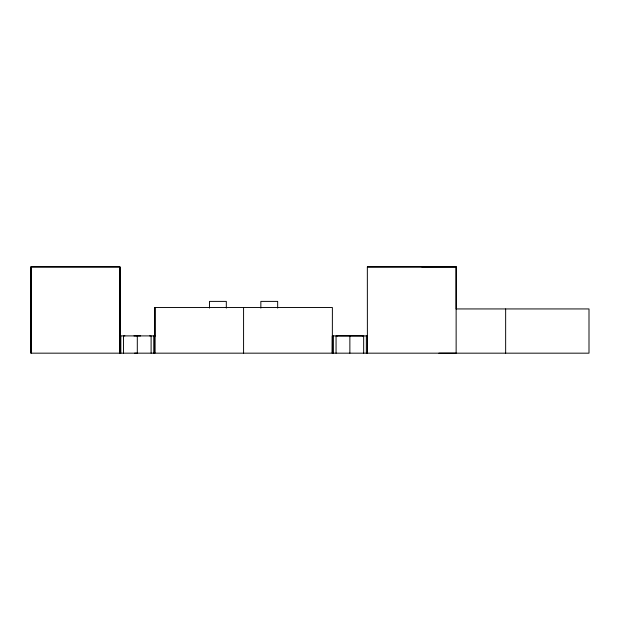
<?xml version="1.0" encoding="UTF-8"?>
<svg xmlns="http://www.w3.org/2000/svg" width="620" height="620" viewBox="0 0 620 620"><rect width="100%" height="100%" fill="white"/><g stroke="black" fill="none" stroke-linecap="round" stroke-linejoin="round"><path stroke-width="0.93" d="M31.023 266.887L31.023 353.168L31 266.894L119.823 266.918L119.823 335.901L119.823 266.887L31 266.894L31.023 353.168L589 353.175L589 308.938L456.297 308.938M119.769 266.925L119.769 353.168L119.823 266.887M154.822 336.784L154.822 307.543L332.39 307.528L332.336 353.168L332.39 335.901M456.134 309.031L456.134 266.809L421.639 266.809M438.882 353.191L456.142 353.168L456.126 266.894L367.342 266.925L367.397 353.175M367.397 266.933L456.134 266.809M133.967 335.901L140.624 335.901M119.73 335.901L154.868 335.901M134.633 353.168L137.299 353.168L137.299 335.901M362.297 335.893L362.731 335.901L337.001 335.839L337.435 335.901M149.722 335.893L150.164 335.901M124.426 335.893L124.868 335.901M505.649 308.938L505.649 353.175M367.435 353.168L367.435 335.901L332.297 335.901L332.297 353.168M366.335 335.901L366.335 353.168M363.669 335.901L363.669 353.168M349.866 335.901L349.866 353.168M336.063 335.901L336.063 353.168M333.397 335.901L333.405 353.168M277.659 308.101L277.659 301.39L260.849 301.39L260.849 308.101M243.575 307.536L243.575 353.168M226.315 308.101L226.315 301.39L209.506 301.39L209.506 308.101M153.76 335.901L153.76 353.168M151.102 335.901L151.102 353.168M123.496 335.901L123.496 353.168M120.83 335.901L120.83 353.168M154.822 307.543L154.829 353.175L154.822 307.551"/></g></svg>
